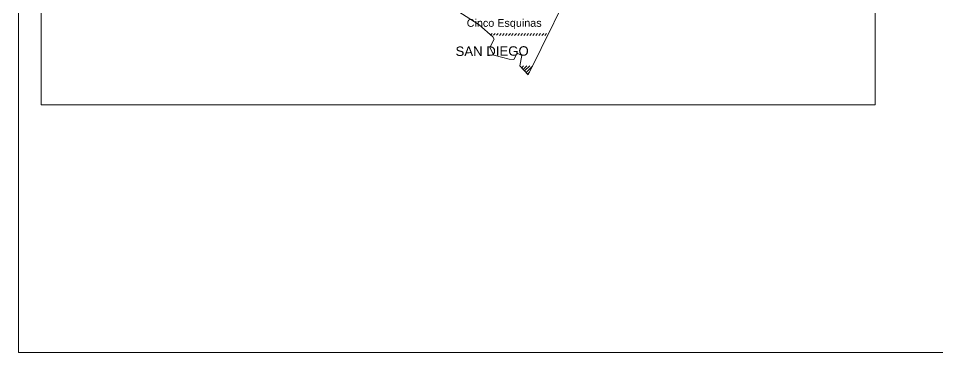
# Model space of a CAD drawing. Header units: millimetres. Extents: x 168 to 394, y 129 to 255.
# Drawn here: x 209.4 to 225.76, y 221.93 to 227.88 of the extents above; entities that cross this region are included whole.
import ezdxf

# ---------------------------------------------------------------- set-up
doc = ezdxf.new("R2010")
doc.units = ezdxf.units.MM
for name, color, linetype, lineweight in [('Cartografia', 251, 'Continuous', 13), ('Esquemas', 7, 'Continuous', 13), ('textos', 7, 'Continuous', 13)]:
    doc.layers.add(name, color=color, linetype=linetype, lineweight=lineweight)
doc.styles.add('Textos Catografia', font='arial.ttf')

msp = doc.modelspace()

# ---------------------------------------------------------------- linework, layer by layer
at = {"layer": 'Cartografia'}
for points in [[(217.22337, 228.00536), (217.59862, 227.76124), (217.84675, 227.54944), (217.86895, 227.50906), (217.78825, 227.35778), (217.85886, 227.22465), (218.13524, 227.14999), (218.21996, 227.14795), (218.27847, 227.25691), (218.35714, 227.21455), (218.32487, 227.03499), (218.47214, 226.87561), (219.39207, 228.73968)], [(217.80841, 227.58371), (217.83261, 227.60795)], [(217.85481, 227.57766), (217.88507, 227.60795)], [(217.90927, 227.57766), (217.93956, 227.60591)], [(217.96374, 227.57566), (217.99402, 227.60591)], [(218.01619, 227.57566), (218.04648, 227.60591)], [(218.07069, 227.57566), (218.10094, 227.60591)], [(218.12515, 227.57566), (218.1554, 227.60591)], [(218.1776, 227.57566), (218.20786, 227.60591)], [(218.23207, 227.57566), (218.26232, 227.60591)], [(218.28653, 227.57566), (218.31682, 227.60591)], [(218.34099, 227.57566), (218.37128, 227.60591)], [(218.39348, 227.57566), (218.42373, 227.60591)], [(218.44794, 227.57566), (218.4782, 227.60591)], [(218.5024, 227.57566), (218.53266, 227.60591)], [(218.55486, 227.57566), (218.58511, 227.60591)], [(218.60932, 227.57566), (218.63958, 227.60591)], [(218.66378, 227.57566), (218.69404, 227.60591)], [(218.71824, 227.57566), (218.74853, 227.60591)], [(218.77073, 227.57566), (218.80095, 227.60591)], [(218.33092, 227.02693), (218.33698, 227.03499)], [(218.35714, 226.99868), (218.39144, 227.03499)], [(218.38338, 226.97043), (218.4459, 227.03499)], [(218.40959, 226.94422), (218.50039, 227.03499)], [(218.43584, 226.91396), (218.54677, 227.02693)], [(218.46004, 226.88771), (218.49434, 226.92202)]]:
    msp.add_lwpolyline(points, dxfattribs=at)
at = {"layer": 'Esquemas'}
for points in [[(209.40233, 255.0873), (242.64774, 255.0873), (242.64774, 221.93094), (209.40233, 221.93094)], [(209.80492, 226.33637), (224.64364, 226.33637), (224.64364, 252.90748), (209.80492, 252.90748)]]:
    msp.add_lwpolyline(points, close=True, dxfattribs=at)

# ---------------------------------------------------------------- texts
at = {"layer": 'textos', "insert": (217.37933, 227.68626), "char_height": 0.1373593, "attachment_point": 7, "style": 'Textos Catografia'}
msp.add_mtext('Cinco Esquinas', dxfattribs=at)
at = {"layer": 'textos', "insert": (217.1805, 227.20594), "char_height": 0.167828, "attachment_point": 7, "rotation": 0.261695, "style": 'Textos Catografia'}
msp.add_mtext('SAN DIEGO', dxfattribs=at)

doc.saveas('drawing.dxf')
